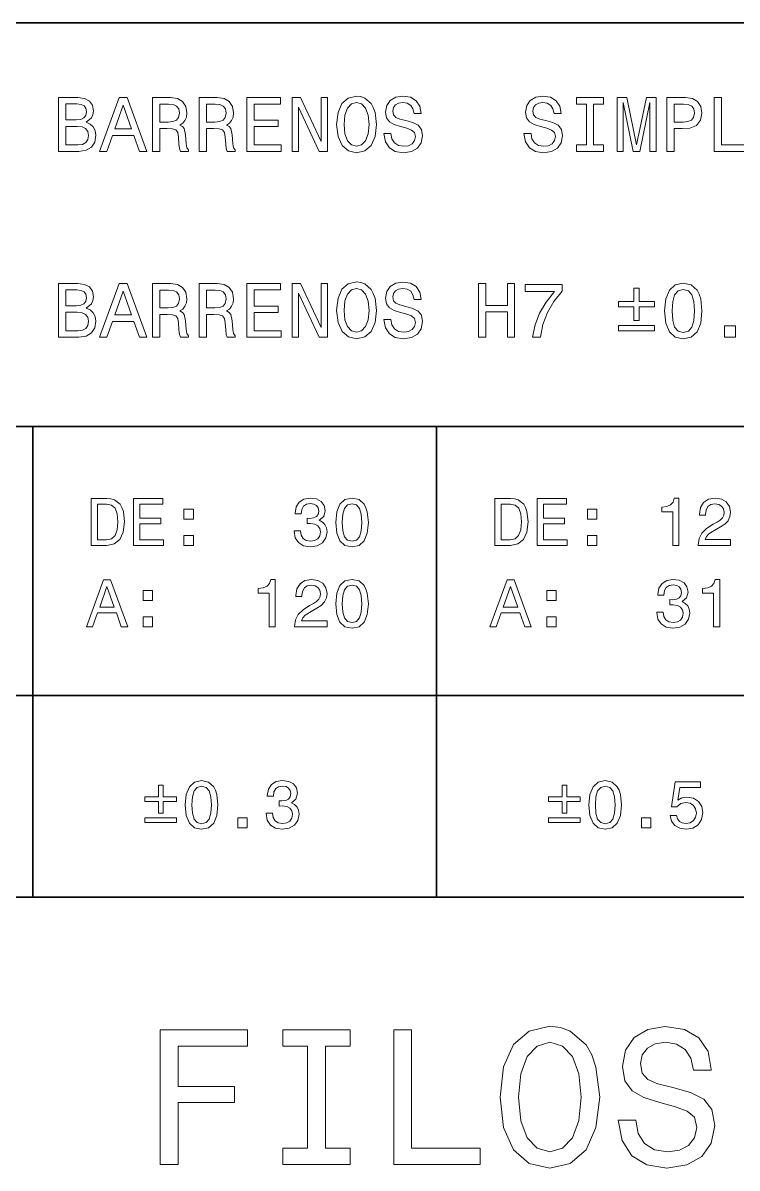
# Model space of a CAD drawing. Extents: x 5 to 413, y 5 to 291.
# Drawn here: x 356.77 to 375.46, y 150.52 to 180.5 of the extents above; entities that cross this region are included whole.
import ezdxf

# ---------------------------------------------------------------- set-up
doc = ezdxf.new("R2010")
doc.units = 0

msp = doc.modelspace()

# ---------------------------------------------------------------- linework, layer by layer
at = {"color": 7, "lineweight": 35}
for p, q in [((413.367188, 180.500763), (335.902863, 180.500763)), ((335.902863, 169.937454), (413.367188, 169.937454)), ((357.02948, 169.937454), (357.02948, 157.613586)), ((367.592804, 169.937454), (367.592804, 157.613586)), ((335.902863, 162.895248), (413.367188, 162.895248)), ((335.902863, 157.613586), (413.367157, 157.613586)), ((335.902863, 157.613586), (413.367188, 157.613586))]:
    msp.add_line(p, q, dxfattribs=at)
at = {"color": 7, "lineweight": 13}
for points in [[(358.427765, 177.899002), (358.569824, 178.016708), (358.606354, 178.095856), (358.61853, 178.193268), (358.592163, 178.345474), (358.513, 178.455078), (358.385132, 178.522049), (358.206543, 178.546402), (357.705292, 178.546402), (357.705292, 177.137955), (358.234955, 177.137955), (358.423706, 177.166367), (358.563751, 177.249573), (358.651001, 177.381485), (358.681458, 177.560074), (358.663177, 177.679825), (358.614471, 177.779266), (358.535339, 177.852325)], [(358.77887, 177.137955), (358.965576, 177.137955), (359.113708, 177.551956), (359.675873, 177.551956), (359.824036, 177.137955), (360.014801, 177.137955), (359.499329, 178.548431), (359.292328, 178.548431)], [(360.164978, 177.137955), (360.353729, 177.137955), (360.353729, 177.73259), (360.546509, 177.73259), (360.688568, 177.726501), (360.777863, 177.69809), (360.826599, 177.631119), (360.846863, 177.511368), (360.857025, 177.32872), (360.869202, 177.208984), (360.893555, 177.137955), (361.106659, 177.137955), (361.106659, 177.176514), (361.059967, 177.233337), (361.043732, 177.338867), (361.029541, 177.566177), (360.995026, 177.734619), (360.948364, 177.787384), (360.875305, 177.825943), (360.956482, 177.876678), (361.013306, 177.947708), (361.049835, 178.037003), (361.062012, 178.144562), (361.0336, 178.315033), (360.952423, 178.442902), (360.818451, 178.52002), (360.635803, 178.546402), (360.164978, 178.546402)], [(361.386719, 177.137955), (361.575439, 177.137955), (361.575439, 177.73259), (361.76825, 177.73259), (361.910309, 177.726501), (361.999603, 177.69809), (362.048309, 177.631119), (362.068604, 177.511368), (362.078766, 177.32872), (362.090942, 177.208984), (362.115295, 177.137955), (362.328369, 177.137955), (362.328369, 177.176514), (362.281708, 177.233337), (362.265472, 177.338867), (362.251251, 177.566177), (362.216766, 177.734619), (362.170074, 177.787384), (362.097015, 177.825943), (362.178192, 177.876678), (362.235016, 177.947708), (362.271545, 178.037003), (362.283722, 178.144562), (362.25531, 178.315033), (362.174133, 178.442902), (362.040192, 178.52002), (361.857544, 178.546402), (361.386719, 178.546402)], [(362.634827, 177.137955), (363.527802, 177.137955), (363.527802, 177.308426), (362.821533, 177.308426), (362.821533, 177.785355), (363.450684, 177.785355), (363.450684, 177.953796), (362.821533, 177.953796), (362.821533, 178.375916), (363.511566, 178.375916), (363.511566, 178.546402), (362.634827, 178.546402)], [(363.820038, 177.137955), (363.988464, 177.137955), (363.988464, 178.292709), (364.52832, 177.137955), (364.745453, 177.137955), (364.745453, 178.546402), (364.574982, 178.546402), (364.574982, 177.391632), (364.041229, 178.546402), (363.820038, 178.546402)], [(364.98291, 177.842178), (365.01944, 177.525574), (365.124969, 177.292191), (365.289368, 177.148102), (365.504486, 177.099396), (365.71756, 177.148102), (365.884003, 177.292191), (365.987488, 177.525574), (366.026062, 177.842178), (365.987488, 178.156738), (365.942841, 178.284592), (365.884003, 178.390121), (365.71756, 178.534225), (365.616089, 178.570755), (365.504486, 178.584961), (365.287323, 178.534225), (365.122955, 178.392151), (365.01944, 178.158768)], [(365.177734, 177.842178), (365.200073, 178.087738), (365.267029, 178.268356), (365.370544, 178.377945), (365.504486, 178.416504), (365.636383, 178.377945), (365.739899, 178.266327), (365.806854, 178.085709), (365.831238, 177.842178), (365.806854, 177.596619), (365.739899, 177.415985), (365.636383, 177.306396), (365.504486, 177.269867), (365.370544, 177.306396), (365.267029, 177.415985), (365.200073, 177.594589)], [(366.405548, 177.602707), (366.220886, 177.602707), (366.261475, 177.387573), (366.362946, 177.229279), (366.519196, 177.133896), (366.730286, 177.099396), (366.939301, 177.131866), (367.095581, 177.221161), (367.195007, 177.361191), (367.231537, 177.545868), (367.201111, 177.712296), (367.115875, 177.819855), (366.977875, 177.890884), (366.793182, 177.943649), (366.634888, 177.982208), (366.531372, 178.026855), (366.472534, 178.091797), (366.454254, 178.193268), (366.472534, 178.284592), (366.525299, 178.353592), (366.606476, 178.400269), (366.718079, 178.416504), (366.831757, 178.39621), (366.921051, 178.341415), (366.979889, 178.250092), (367.008301, 178.126297), (367.192993, 178.126297), (367.192993, 178.130356), (367.160522, 178.321121), (367.065125, 178.463196), (366.914948, 178.55249), (366.712006, 178.582932), (366.529358, 178.55249), (366.387299, 178.467255), (366.295959, 178.335327), (366.263489, 178.164856), (366.289886, 178.01265), (366.367004, 177.909149), (366.48877, 177.840149), (366.655182, 177.787384), (366.81958, 177.740707), (366.943359, 177.69606), (367.018463, 177.631119), (367.04483, 177.525574), (367.020477, 177.418015), (366.957581, 177.336838), (366.862183, 177.286102), (366.738403, 177.269867), (366.600372, 177.292191), (366.494843, 177.357132), (366.427887, 177.462662)], [(370.07077, 177.602707), (369.886078, 177.602707), (369.926666, 177.387573), (370.028137, 177.229279), (370.184418, 177.133896), (370.395477, 177.099396), (370.604492, 177.131866), (370.760773, 177.221161), (370.860229, 177.361191), (370.896729, 177.545868), (370.866302, 177.712296), (370.781067, 177.819855), (370.643066, 177.890884), (370.458374, 177.943649), (370.300079, 177.982208), (370.196594, 178.026855), (370.137726, 178.091797), (370.119476, 178.193268), (370.137726, 178.284592), (370.190491, 178.353592), (370.271667, 178.400269), (370.383301, 178.416504), (370.496948, 178.39621), (370.586243, 178.341415), (370.645081, 178.250092), (370.673492, 178.126297), (370.858185, 178.126297), (370.858185, 178.130356), (370.825714, 178.321121), (370.730316, 178.463196), (370.580139, 178.55249), (370.377197, 178.582932), (370.19455, 178.55249), (370.05249, 178.467255), (369.961182, 178.335327), (369.92868, 178.164856), (369.955078, 178.01265), (370.032196, 177.909149), (370.153961, 177.840149), (370.320374, 177.787384), (370.484772, 177.740707), (370.608551, 177.69606), (370.683655, 177.631119), (370.710022, 177.525574), (370.685669, 177.418015), (370.622772, 177.336838), (370.527374, 177.286102), (370.403595, 177.269867), (370.265594, 177.292191), (370.160065, 177.357132), (370.093079, 177.462662)], [(371.519775, 177.308426), (371.26001, 177.308426), (371.26001, 177.137955), (371.966278, 177.137955), (371.966278, 177.308426), (371.706482, 177.308426), (371.706482, 178.375916), (371.966278, 178.375916), (371.966278, 178.546402), (371.26001, 178.546402), (371.26001, 178.375916), (371.519775, 178.375916)], [(372.327515, 177.137955), (372.483765, 177.137955), (372.483765, 178.416504), (372.74762, 177.137955), (372.92215, 177.137955), (373.183929, 178.416504), (373.183929, 177.137955), (373.342224, 177.137955), (373.342224, 178.546402), (373.094635, 178.546402), (372.834869, 177.304367), (372.577148, 178.546402), (372.327515, 178.546402)], [(373.628387, 177.137955), (373.815094, 177.137955), (373.815094, 177.73259), (374.022095, 177.73259), (374.23114, 177.742737), (374.397552, 177.813766), (374.505127, 177.951767), (374.541656, 178.140503), (374.513245, 178.315033), (374.432068, 178.442902), (374.298096, 178.52002), (374.115448, 178.546402), (373.628387, 178.546402)], [(374.866364, 177.137955), (375.771484, 177.137955), (375.771484, 177.308426), (375.05307, 177.308426), (375.05307, 178.546402), (374.866364, 178.546402)], [(358.167999, 177.961914), (357.891998, 177.961914), (357.891998, 178.377945), (358.184235, 178.377945), (358.293823, 178.365768), (358.370941, 178.329239), (358.417633, 178.266327), (358.433868, 178.172974), (358.415588, 178.07962), (358.366882, 178.014679), (358.283661, 177.974091)], [(359.17865, 177.724472), (359.395813, 178.345474), (359.612976, 177.724472)], [(360.583038, 178.373886), (360.706848, 178.36171), (360.794128, 178.323151), (360.848907, 178.252121), (360.867188, 178.140503), (360.846863, 178.022797), (360.792084, 177.951767), (360.69873, 177.915237), (360.570862, 177.90509), (360.353729, 177.90509), (360.353729, 178.373886)], [(361.804779, 178.373886), (361.928589, 178.36171), (362.015839, 178.323151), (362.070648, 178.252121), (362.088898, 178.140503), (362.068604, 178.022797), (362.013824, 177.951767), (361.920471, 177.915237), (361.792603, 177.90509), (361.575439, 177.90509), (361.575439, 178.373886)], [(374.064728, 178.373886), (374.186493, 178.36171), (374.275787, 178.323151), (374.328552, 178.252121), (374.346802, 178.140503), (374.326538, 178.022797), (374.271729, 177.951767), (374.178375, 177.915237), (374.050537, 177.90509), (373.815094, 177.90509), (373.815094, 178.373886)], [(358.212646, 177.306396), (357.891998, 177.306396), (357.891998, 177.791443), (358.194366, 177.791443), (358.322235, 177.777237), (358.413574, 177.734619), (358.468353, 177.66156), (358.486633, 177.556015), (358.468353, 177.444397), (358.417633, 177.367279), (358.332397, 177.320602)], [(358.427765, 173.032364), (358.569824, 173.15007), (358.606354, 173.229218), (358.61853, 173.32663), (358.592163, 173.478836), (358.513, 173.58844), (358.385132, 173.655411), (358.206543, 173.679764), (357.705292, 173.679764), (357.705292, 172.271317), (358.234955, 172.271317), (358.423706, 172.299728), (358.563751, 172.382935), (358.651001, 172.514847), (358.681458, 172.693436), (358.663177, 172.813187), (358.614471, 172.912628), (358.535339, 172.985687)], [(358.77887, 172.271317), (358.965576, 172.271317), (359.113708, 172.685318), (359.675873, 172.685318), (359.824036, 172.271317), (360.014801, 172.271317), (359.499329, 173.681793), (359.292328, 173.681793)], [(360.164978, 172.271317), (360.353729, 172.271317), (360.353729, 172.865952), (360.546509, 172.865952), (360.688568, 172.859863), (360.777863, 172.831451), (360.826599, 172.764481), (360.846863, 172.64473), (360.857025, 172.462082), (360.869202, 172.342346), (360.893555, 172.271317), (361.106659, 172.271317), (361.106659, 172.309875), (361.059967, 172.366699), (361.043732, 172.472229), (361.029541, 172.699539), (360.995026, 172.867981), (360.948364, 172.920746), (360.875305, 172.959305), (360.956482, 173.01004), (361.013306, 173.08107), (361.049835, 173.170364), (361.062012, 173.277924), (361.0336, 173.448395), (360.952423, 173.576263), (360.818451, 173.653381), (360.635803, 173.679764), (360.164978, 173.679764)], [(361.386719, 172.271317), (361.575439, 172.271317), (361.575439, 172.865952), (361.76825, 172.865952), (361.910309, 172.859863), (361.999603, 172.831451), (362.048309, 172.764481), (362.068604, 172.64473), (362.078766, 172.462082), (362.090942, 172.342346), (362.115295, 172.271317), (362.328369, 172.271317), (362.328369, 172.309875), (362.281708, 172.366699), (362.265472, 172.472229), (362.251251, 172.699539), (362.216766, 172.867981), (362.170074, 172.920746), (362.097015, 172.959305), (362.178192, 173.01004), (362.235016, 173.08107), (362.271545, 173.170364), (362.283722, 173.277924), (362.25531, 173.448395), (362.174133, 173.576263), (362.040192, 173.653381), (361.857544, 173.679764), (361.386719, 173.679764)], [(362.634827, 172.271317), (363.527802, 172.271317), (363.527802, 172.441788), (362.821533, 172.441788), (362.821533, 172.918716), (363.450684, 172.918716), (363.450684, 173.087158), (362.821533, 173.087158), (362.821533, 173.509277), (363.511566, 173.509277), (363.511566, 173.679764), (362.634827, 173.679764)], [(363.820038, 172.271317), (363.988464, 172.271317), (363.988464, 173.426071), (364.52832, 172.271317), (364.745453, 172.271317), (364.745453, 173.679764), (364.574982, 173.679764), (364.574982, 172.524994), (364.041229, 173.679764), (363.820038, 173.679764)], [(364.98291, 172.97554), (365.01944, 172.658936), (365.124969, 172.425552), (365.289368, 172.281464), (365.504486, 172.232758), (365.71756, 172.281464), (365.884003, 172.425552), (365.987488, 172.658936), (366.026062, 172.97554), (365.987488, 173.2901), (365.942841, 173.417953), (365.884003, 173.523483), (365.71756, 173.667587), (365.616089, 173.704117), (365.504486, 173.718323), (365.287323, 173.667587), (365.122955, 173.525513), (365.01944, 173.29213)], [(366.405548, 172.736069), (366.220886, 172.736069), (366.261475, 172.520935), (366.362946, 172.36264), (366.519196, 172.267258), (366.730286, 172.232758), (366.939301, 172.265228), (367.095581, 172.354523), (367.195007, 172.494553), (367.231537, 172.67923), (367.201111, 172.845657), (367.115875, 172.953217), (366.977875, 173.024246), (366.793182, 173.077011), (366.634888, 173.11557), (366.531372, 173.160217), (366.472534, 173.225159), (366.454254, 173.32663), (366.472534, 173.417953), (366.525299, 173.486954), (366.606476, 173.53363), (366.718079, 173.549866), (366.831757, 173.529572), (366.921051, 173.474777), (366.979889, 173.383453), (367.008301, 173.259659), (367.192993, 173.259659), (367.192993, 173.263718), (367.160522, 173.454483), (367.065125, 173.596558), (366.914948, 173.685852), (366.712006, 173.716293), (366.529358, 173.685852), (366.387299, 173.600616), (366.295959, 173.468689), (366.263489, 173.298218), (366.289886, 173.146011), (366.367004, 173.042511), (366.48877, 172.973511), (366.655182, 172.920746), (366.81958, 172.874069), (366.943359, 172.829422), (367.018463, 172.764481), (367.04483, 172.658936), (367.020477, 172.551376), (366.957581, 172.4702), (366.862183, 172.419464), (366.738403, 172.403229), (366.600372, 172.425552), (366.494843, 172.490494), (366.427887, 172.596024)], [(368.698853, 172.271317), (368.887573, 172.271317), (368.887573, 172.932922), (369.451782, 172.932922), (369.451782, 172.271317), (369.638489, 172.271317), (369.638489, 173.679764), (369.451782, 173.679764), (369.451782, 173.105423), (368.887573, 173.105423), (368.887573, 173.679764), (368.698853, 173.679764)], [(370.109314, 172.271317), (370.314301, 172.271317), (370.381256, 172.606171), (370.498962, 172.918716), (370.665375, 173.208923), (370.882538, 173.480865), (370.882538, 173.649323), (369.916504, 173.649323), (369.916504, 173.46463), (370.687714, 173.46463), (370.464478, 173.190659), (370.296021, 172.90451), (370.178314, 172.600082)], [(373.567505, 172.959305), (373.597961, 172.640671), (373.693329, 172.413376), (373.845551, 172.275375), (374.05661, 172.230728), (374.265625, 172.275375), (374.417847, 172.413376), (374.5112, 172.640671), (374.543671, 172.959305), (374.5112, 173.275894), (374.472656, 173.401718), (374.417847, 173.505219), (374.265625, 173.643234), (374.05661, 173.689911), (373.845551, 173.643234), (373.693329, 173.503189), (373.597961, 173.275894)], [(358.167999, 173.095276), (357.891998, 173.095276), (357.891998, 173.511307), (358.184235, 173.511307), (358.293823, 173.49913), (358.370941, 173.462601), (358.417633, 173.399689), (358.433868, 173.306335), (358.415588, 173.212982), (358.366882, 173.148041), (358.283661, 173.107452)], [(359.17865, 172.857834), (359.395813, 173.478836), (359.612976, 172.857834)], [(360.583038, 173.507248), (360.706848, 173.495071), (360.794128, 173.456512), (360.848907, 173.385483), (360.867188, 173.273865), (360.846863, 173.156158), (360.792084, 173.085129), (360.69873, 173.048599), (360.570862, 173.038452), (360.353729, 173.038452), (360.353729, 173.507248)], [(361.804779, 173.507248), (361.928589, 173.495071), (362.015839, 173.456512), (362.070648, 173.385483), (362.088898, 173.273865), (362.068604, 173.156158), (362.013824, 173.085129), (361.920471, 173.048599), (361.792603, 173.038452), (361.575439, 173.038452), (361.575439, 173.507248)], [(365.177734, 172.97554), (365.200073, 173.2211), (365.267029, 173.401718), (365.370544, 173.511307), (365.504486, 173.549866), (365.636383, 173.511307), (365.739899, 173.399689), (365.806854, 173.21907), (365.831238, 172.97554), (365.806854, 172.72998), (365.739899, 172.549347), (365.636383, 172.439758), (365.504486, 172.403229), (365.370544, 172.439758), (365.267029, 172.549347), (365.200073, 172.727951)], [(372.763855, 172.713745), (372.90387, 172.713745), (372.90387, 173.064835), (373.305695, 173.064835), (373.305695, 173.202835), (372.90387, 173.202835), (372.90387, 173.55191), (372.763855, 173.55191), (372.763855, 173.202835), (372.362, 173.202835), (372.362, 173.064835), (372.763855, 173.064835)], [(373.762329, 172.959305), (373.778564, 173.204865), (373.829315, 173.381424), (373.920624, 173.484924), (374.05661, 173.521454), (374.190552, 173.484924), (374.281891, 173.381424), (374.332611, 173.204865), (374.348846, 172.959305), (374.332611, 172.711716), (374.281891, 172.535141), (374.190552, 172.431641), (374.05661, 172.397141), (373.920624, 172.431641), (373.829315, 172.535141), (373.778564, 172.711716)], [(358.212646, 172.439758), (357.891998, 172.439758), (357.891998, 172.924805), (358.194366, 172.924805), (358.322235, 172.910599), (358.413574, 172.867981), (358.468353, 172.794922), (358.486633, 172.689377), (358.468353, 172.577759), (358.417633, 172.500641), (358.332397, 172.453964)], [(372.362, 172.575729), (372.362, 172.435699), (373.305695, 172.435699), (373.305695, 172.575729)], [(375.138306, 172.271317), (375.418365, 172.271317), (375.418365, 172.5737), (375.138306, 172.5737)], [(358.970673, 168.051331), (358.560455, 168.051331), (358.560455, 166.818939), (358.970673, 166.818939), (359.164215, 166.858002), (359.308044, 166.97699), (359.396851, 167.170547), (359.428802, 167.435135), (359.400391, 167.705048), (359.364868, 167.8116), (359.315155, 167.896835), (359.171326, 168.012253), (359.077209, 168.040665)], [(358.958221, 167.903931), (359.093201, 167.877304), (359.185516, 167.795609), (359.24057, 167.649994), (359.258331, 167.435135), (359.2388, 167.227371), (359.183746, 167.081757), (359.08963, 166.994736), (358.958221, 166.966324), (358.725616, 166.966324), (358.725616, 167.903931)], [(359.668549, 166.818939), (360.44989, 166.818939), (360.44989, 166.968109), (359.831909, 166.968109), (359.831909, 167.385406), (360.382385, 167.385406), (360.382385, 167.532806), (359.831909, 167.532806), (359.831909, 167.902161), (360.435669, 167.902161), (360.435669, 168.051331), (359.668549, 168.051331)], [(363.870026, 167.206055), (363.870026, 167.193634), (363.898438, 167.023148), (363.981903, 166.895294), (364.113312, 166.813614), (364.287323, 166.783417), (364.472015, 166.813614), (364.610504, 166.891739), (364.69931, 167.016052), (364.731262, 167.175873), (364.717072, 167.28064), (364.678009, 167.365875), (364.614075, 167.43158), (364.528839, 167.479523), (364.644257, 167.575424), (364.685089, 167.728134), (364.658447, 167.866638), (364.582092, 167.97142), (364.457794, 168.037125), (364.287323, 168.060211), (364.127502, 168.031799), (364.004974, 167.953659), (363.925079, 167.829361), (363.898438, 167.6642), (363.898438, 167.651779), (364.056488, 167.651779), (364.070679, 167.765427), (364.116852, 167.847107), (364.191437, 167.896835), (364.296204, 167.914597), (364.38855, 167.900391), (364.456024, 167.863098), (364.496857, 167.802719), (364.512848, 167.721039), (364.496857, 167.634018), (364.454254, 167.575424), (364.379669, 167.539902), (364.278442, 167.529251), (364.209198, 167.531021), (364.209198, 167.390732), (364.296204, 167.394287), (364.408081, 167.378311), (364.491547, 167.335693), (364.54126, 167.266434), (364.559021, 167.175873), (364.53949, 167.072876), (364.487976, 166.996521), (364.406311, 166.948578), (364.297974, 166.932587), (364.186096, 166.950348), (364.104431, 167.003616), (364.052917, 167.088852), (364.033386, 167.206055)], [(364.958557, 167.420929), (364.985199, 167.142136), (365.068665, 166.943237), (365.201843, 166.822495), (365.386536, 166.783417), (365.569427, 166.822495), (365.702606, 166.943237), (365.784302, 167.142136), (365.812714, 167.420929), (365.784302, 167.697952), (365.750549, 167.808044), (365.702606, 167.898605), (365.569427, 168.019363), (365.386536, 168.060211), (365.201843, 168.019363), (365.068665, 167.896835), (364.985199, 167.697952)], [(365.129028, 167.420929), (365.14325, 167.635788), (365.187653, 167.790283), (365.267548, 167.880859), (365.386536, 167.912811), (365.503723, 167.880859), (365.583649, 167.790283), (365.628021, 167.635788), (365.642242, 167.420929), (365.628021, 167.204285), (365.583649, 167.049789), (365.503723, 166.959229), (365.386536, 166.929031), (365.267548, 166.959229), (365.187653, 167.049789), (365.14325, 167.204285)], [(369.533966, 168.051331), (369.123749, 168.051331), (369.123749, 166.818939), (369.533966, 166.818939), (369.727509, 166.858002), (369.871338, 166.97699), (369.960144, 167.170547), (369.992096, 167.435135), (369.963684, 167.705048), (369.928162, 167.8116), (369.878448, 167.896835), (369.734619, 168.012253), (369.640503, 168.040665)], [(369.521515, 167.903931), (369.656494, 167.877304), (369.74881, 167.795609), (369.803864, 167.649994), (369.821625, 167.435135), (369.802094, 167.227371), (369.74704, 167.081757), (369.652924, 166.994736), (369.521515, 166.966324), (369.28891, 166.966324), (369.28891, 167.903931)], [(370.231842, 166.818939), (371.013184, 166.818939), (371.013184, 166.968109), (370.395203, 166.968109), (370.395203, 167.385406), (370.945679, 167.385406), (370.945679, 167.532806), (370.395203, 167.532806), (370.395203, 167.902161), (370.998962, 167.902161), (370.998962, 168.051331), (370.231842, 168.051331)], [(373.779816, 166.818939), (373.941437, 166.818939), (373.941437, 168.060211), (373.820679, 168.060211), (373.788696, 167.951889), (373.724792, 167.879074), (373.627106, 167.836456), (373.492157, 167.82225), (373.492157, 167.696167), (373.779816, 167.696167)], [(374.44751, 166.818939), (375.294556, 166.818939), (375.294556, 166.971649), (374.625092, 166.971649), (374.662384, 167.055115), (374.726318, 167.124374), (374.923431, 167.250458), (375.028198, 167.303726), (375.145386, 167.380081), (375.228851, 167.468872), (375.276794, 167.573639), (375.294556, 167.692627), (375.264374, 167.841782), (375.180908, 167.958984), (375.05307, 168.033569), (374.887909, 168.060211), (374.717438, 168.030014), (374.587799, 167.946548), (374.504333, 167.81337), (374.475922, 167.637573), (374.475922, 167.612717), (374.637512, 167.612717), (374.637512, 167.626923), (374.653503, 167.747665), (374.701447, 167.836456), (374.777802, 167.89328), (374.879028, 167.912811), (374.982025, 167.895065), (375.05838, 167.850662), (375.108093, 167.781403), (375.125854, 167.694397), (375.113434, 167.612717), (375.079681, 167.543457), (375.022858, 167.483078), (374.944733, 167.42981), (374.839966, 167.372986), (374.665924, 167.262878), (374.543396, 167.145676), (374.470612, 167.003616), (374.44751, 166.824265)], [(360.987946, 167.507935), (361.233002, 167.507935), (361.233002, 167.772522), (360.987946, 167.772522)], [(371.551239, 167.507935), (371.796295, 167.507935), (371.796295, 167.772522), (371.551239, 167.772522)], [(360.987946, 166.818939), (361.233002, 166.818939), (361.233002, 167.083527), (360.987946, 167.083527)], [(371.551239, 166.818939), (371.796295, 166.818939), (371.796295, 167.083527), (371.551239, 167.083527)], [(358.432587, 164.689789), (358.595978, 164.689789), (358.725616, 165.052048), (359.217499, 165.052048), (359.347137, 164.689789), (359.514038, 164.689789), (359.062988, 165.92395), (358.881866, 165.92395)], [(363.216522, 164.689789), (363.378143, 164.689789), (363.378143, 165.931061), (363.257385, 165.931061), (363.225403, 165.822739), (363.161499, 165.749924), (363.063812, 165.707306), (362.928864, 165.6931), (362.928864, 165.567017), (363.216522, 165.567017)], [(363.884216, 164.689789), (364.731262, 164.689789), (364.731262, 164.842499), (364.061798, 164.842499), (364.099091, 164.925964), (364.163025, 164.995224), (364.360138, 165.121307), (364.464905, 165.174576), (364.582092, 165.250931), (364.665558, 165.339722), (364.713501, 165.444489), (364.731262, 165.563477), (364.70108, 165.712631), (364.617615, 165.829834), (364.489777, 165.904419), (364.324615, 165.931061), (364.154144, 165.900864), (364.024506, 165.817398), (363.94104, 165.684219), (363.912628, 165.508423), (363.912628, 165.483566), (364.074219, 165.483566), (364.074219, 165.497772), (364.09021, 165.618515), (364.138153, 165.707306), (364.214508, 165.76413), (364.315735, 165.783661), (364.418732, 165.765915), (364.495087, 165.721512), (364.5448, 165.652252), (364.562561, 165.565247), (364.55014, 165.483566), (364.516388, 165.414307), (364.459564, 165.353928), (364.381439, 165.300659), (364.276672, 165.243835), (364.102631, 165.133728), (363.980103, 165.016525), (363.907318, 164.874466), (363.884216, 164.695114)], [(364.958557, 165.291779), (364.985199, 165.012985), (365.068665, 164.814087), (365.201843, 164.693344), (365.386536, 164.654266), (365.569427, 164.693344), (365.702606, 164.814087), (365.784302, 165.012985), (365.812714, 165.291779), (365.784302, 165.568802), (365.750549, 165.678894), (365.702606, 165.769455), (365.569427, 165.890213), (365.386536, 165.931061), (365.201843, 165.890213), (365.068665, 165.767685), (364.985199, 165.568802)], [(368.99588, 164.689789), (369.159271, 164.689789), (369.28891, 165.052048), (369.780792, 165.052048), (369.910431, 164.689789), (370.077332, 164.689789), (369.626282, 165.92395), (369.44516, 165.92395)], [(373.364288, 165.076904), (373.364288, 165.064484), (373.3927, 164.893997), (373.476166, 164.766144), (373.607574, 164.684464), (373.781616, 164.654266), (373.966278, 164.684464), (374.104797, 164.762589), (374.193573, 164.886902), (374.225555, 165.046722), (374.211334, 165.151489), (374.172272, 165.236725), (374.108337, 165.302429), (374.023102, 165.350372), (374.138519, 165.446274), (374.179382, 165.598984), (374.15274, 165.737488), (374.076385, 165.84227), (373.952087, 165.907974), (373.781616, 165.931061), (373.621796, 165.902649), (373.499268, 165.824509), (373.419342, 165.700211), (373.3927, 165.535049), (373.3927, 165.522629), (373.550751, 165.522629), (373.564972, 165.636276), (373.611115, 165.717957), (373.685699, 165.767685), (373.790466, 165.785446), (373.882812, 165.77124), (373.950287, 165.733948), (373.99115, 165.673569), (374.007141, 165.591888), (373.99115, 165.504868), (373.948517, 165.446274), (373.873932, 165.410751), (373.772736, 165.400101), (373.703461, 165.401871), (373.703461, 165.261581), (373.790466, 165.265137), (373.902344, 165.249161), (373.985809, 165.206543), (374.035553, 165.137283), (374.053284, 165.046722), (374.033752, 164.943726), (373.982269, 164.867371), (373.900574, 164.819427), (373.792267, 164.803436), (373.680389, 164.821198), (373.598694, 164.874466), (373.547211, 164.959702), (373.527679, 165.076904)], [(374.848846, 164.689789), (375.010437, 164.689789), (375.010437, 165.931061), (374.889679, 165.931061), (374.857727, 165.822739), (374.793793, 165.749924), (374.696136, 165.707306), (374.561157, 165.6931), (374.561157, 165.567017), (374.848846, 165.567017)], [(358.78244, 165.202988), (358.972443, 165.746368), (359.162445, 165.202988)], [(359.918915, 165.378784), (360.163971, 165.378784), (360.163971, 165.643372), (359.918915, 165.643372)], [(365.129028, 165.291779), (365.14325, 165.506638), (365.187653, 165.661133), (365.267548, 165.751709), (365.386536, 165.783661), (365.503723, 165.751709), (365.583649, 165.661133), (365.628021, 165.506638), (365.642242, 165.291779), (365.628021, 165.075134), (365.583649, 164.920639), (365.503723, 164.830078), (365.386536, 164.799881), (365.267548, 164.830078), (365.187653, 164.920639), (365.14325, 165.075134)], [(369.345734, 165.202988), (369.535736, 165.746368), (369.725739, 165.202988)], [(370.482208, 165.378784), (370.727264, 165.378784), (370.727264, 165.643372), (370.482208, 165.643372)], [(359.918915, 164.689789), (360.163971, 164.689789), (360.163971, 164.954376), (359.918915, 164.954376)], [(370.482208, 164.689789), (370.727264, 164.689789), (370.727264, 164.954376), (370.482208, 164.954376)], [(360.318726, 159.811737), (360.441254, 159.811737), (360.441254, 160.118942), (360.792847, 160.118942), (360.792847, 160.2397), (360.441254, 160.2397), (360.441254, 160.545135), (360.318726, 160.545135), (360.318726, 160.2397), (359.967133, 160.2397), (359.967133, 160.118942), (360.318726, 160.118942)], [(361.021942, 160.026611), (361.048584, 159.747818), (361.13205, 159.54892), (361.265228, 159.428177), (361.44989, 159.389099), (361.632812, 159.428177), (361.765991, 159.54892), (361.847656, 159.747818), (361.876099, 160.026611), (361.847656, 160.303635), (361.813934, 160.413727), (361.765991, 160.504288), (361.632812, 160.625046), (361.44989, 160.665894), (361.265228, 160.625046), (361.13205, 160.502518), (361.048584, 160.303635)], [(361.192413, 160.026611), (361.206604, 160.24147), (361.251007, 160.395966), (361.330933, 160.486542), (361.44989, 160.518494), (361.567108, 160.486542), (361.647003, 160.395966), (361.691406, 160.24147), (361.705597, 160.026611), (361.691406, 159.809967), (361.647003, 159.655472), (361.567108, 159.564911), (361.44989, 159.534714), (361.330933, 159.564911), (361.251007, 159.655472), (361.206604, 159.809967)], [(363.140442, 159.811737), (363.140442, 159.799316), (363.168854, 159.62883), (363.252319, 159.500977), (363.383728, 159.419296), (363.557739, 159.389099), (363.742432, 159.419296), (363.88092, 159.497421), (363.969727, 159.621735), (364.001678, 159.781555), (363.987488, 159.886322), (363.948425, 159.971558), (363.884491, 160.037262), (363.799255, 160.085205), (363.914673, 160.181107), (363.955505, 160.333817), (363.928864, 160.472321), (363.852509, 160.577103), (363.72821, 160.642807), (363.557739, 160.665894), (363.397919, 160.637482), (363.275391, 160.559341), (363.195496, 160.435043), (363.168854, 160.269882), (363.168854, 160.257462), (363.326904, 160.257462), (363.341095, 160.371109), (363.387268, 160.452789), (363.461853, 160.502518), (363.56662, 160.520279), (363.658966, 160.506073), (363.72644, 160.468781), (363.767273, 160.408401), (363.783264, 160.326721), (363.767273, 160.2397), (363.72467, 160.181107), (363.650085, 160.145584), (363.548859, 160.134933), (363.479614, 160.136703), (363.479614, 159.996414), (363.56662, 159.999969), (363.678497, 159.983994), (363.761963, 159.941376), (363.811676, 159.872116), (363.829437, 159.781555), (363.809906, 159.678558), (363.758392, 159.602203), (363.676727, 159.55426), (363.56839, 159.538269), (363.456512, 159.55603), (363.374847, 159.609299), (363.323334, 159.694534), (363.303802, 159.811737)], [(370.882019, 159.811737), (371.004547, 159.811737), (371.004547, 160.118942), (371.35614, 160.118942), (371.35614, 160.2397), (371.004547, 160.2397), (371.004547, 160.545135), (370.882019, 160.545135), (370.882019, 160.2397), (370.530426, 160.2397), (370.530426, 160.118942), (370.882019, 160.118942)], [(371.585236, 160.026611), (371.611877, 159.747818), (371.695343, 159.54892), (371.828522, 159.428177), (372.013184, 159.389099), (372.196106, 159.428177), (372.329285, 159.54892), (372.41095, 159.747818), (372.439392, 160.026611), (372.41095, 160.303635), (372.377228, 160.413727), (372.329285, 160.504288), (372.196106, 160.625046), (372.013184, 160.665894), (371.828522, 160.625046), (371.695343, 160.502518), (371.611877, 160.303635)], [(371.755707, 160.026611), (371.769897, 160.24147), (371.814301, 160.395966), (371.894226, 160.486542), (372.013184, 160.518494), (372.130402, 160.486542), (372.210297, 160.395966), (372.2547, 160.24147), (372.26889, 160.026611), (372.2547, 159.809967), (372.210297, 159.655472), (372.130402, 159.564911), (372.013184, 159.534714), (371.894226, 159.564911), (371.814301, 159.655472), (371.769897, 159.809967)], [(373.710846, 159.746033), (373.749908, 159.600418), (373.836914, 159.486771), (373.964752, 159.415741), (374.128143, 159.389099), (374.307495, 159.421066), (374.447784, 159.508087), (374.53656, 159.646591), (374.570312, 159.824173), (374.540131, 159.989319), (374.454895, 160.118942), (374.321686, 160.202408), (374.149445, 160.232605), (374.016266, 160.211288), (373.913269, 160.152695), (373.962982, 160.484756), (374.502838, 160.484756), (374.502838, 160.630371), (373.844025, 160.630371), (373.746338, 159.976883), (373.888397, 159.976883), (373.991394, 160.060349), (374.122803, 160.09053), (374.23645, 160.070999), (374.323486, 160.014175), (374.37851, 159.92717), (374.398041, 159.815292), (374.37851, 159.703415), (374.321686, 159.616409), (374.23468, 159.561356), (374.122803, 159.541824), (374.028687, 159.55426), (373.955902, 159.595093), (373.902618, 159.659027), (373.875977, 159.746033)], [(359.967133, 159.690994), (359.967133, 159.568466), (360.792847, 159.568466), (360.792847, 159.690994)], [(362.396393, 159.424622), (362.641449, 159.424622), (362.641449, 159.689209), (362.396393, 159.689209)], [(370.530426, 159.690994), (370.530426, 159.568466), (371.35614, 159.568466), (371.35614, 159.690994)], [(372.959686, 159.424622), (373.204742, 159.424622), (373.204742, 159.689209), (372.959686, 159.689209)], [(360.360229, 150.615005), (360.832092, 150.615005), (360.832092, 152.23349), (362.313568, 152.23349), (362.313568, 152.654602), (360.832092, 152.654602), (360.832092, 153.70993), (362.653503, 153.70993), (362.653503, 154.136108), (360.360229, 154.136108)], [(364.221283, 151.041199), (363.571838, 151.041199), (363.571838, 150.615005), (365.337463, 150.615005), (365.337463, 151.041199), (364.688049, 151.041199), (364.688049, 153.70993), (365.337463, 153.70993), (365.337463, 154.136108), (363.571838, 154.136108), (363.571838, 153.70993), (364.221283, 153.70993)], [(366.479034, 150.615005), (368.741882, 150.615005), (368.741882, 151.041199), (366.945801, 151.041199), (366.945801, 154.136108), (366.479034, 154.136108)], [(369.259399, 152.375565), (369.350708, 151.584076), (369.614563, 151.000595), (370.025513, 150.640381), (370.563324, 150.5186), (371.096039, 150.640381), (371.512085, 151.000595), (371.770844, 151.584076), (371.867249, 152.375565), (371.770844, 153.161972), (371.659241, 153.481613), (371.512085, 153.745438), (371.096039, 154.105667), (370.842377, 154.196991), (370.563324, 154.232513), (370.020447, 154.105667), (369.609467, 153.750519), (369.350708, 153.167053)], [(372.81601, 151.776871), (372.354309, 151.776871), (372.45578, 151.239059), (372.709473, 150.843323), (373.100128, 150.604858), (373.627808, 150.5186), (374.150391, 150.599777), (374.541046, 150.823029), (374.789673, 151.173111), (374.880981, 151.634811), (374.804871, 152.050842), (374.591797, 152.319748), (374.246765, 152.49733), (373.785095, 152.629242), (373.389343, 152.725632), (373.130585, 152.837265), (372.983459, 152.999619), (372.937775, 153.253296), (372.983459, 153.481613), (373.115356, 153.654114), (373.318298, 153.770813), (373.597351, 153.811401), (373.88147, 153.760666), (374.104736, 153.623672), (374.251862, 153.395355), (374.322876, 153.085861), (374.784576, 153.085861), (374.784576, 153.096008), (374.7034, 153.572937), (374.464935, 153.928085), (374.089508, 154.151337), (373.582123, 154.227432), (373.125519, 154.151337), (372.770355, 153.938232), (372.542053, 153.608459), (372.460876, 153.182266), (372.526825, 152.801743), (372.719604, 152.542984), (373.024048, 152.370483), (373.440063, 152.238571), (373.851044, 152.121872), (374.160522, 152.010254), (374.348267, 151.8479), (374.414215, 151.584076), (374.353333, 151.31517), (374.196045, 151.112228), (373.957581, 150.985382), (373.648102, 150.944794), (373.303101, 151.000595), (373.039246, 151.162964), (372.871826, 151.426788)], [(369.74646, 152.375565), (369.802277, 152.989471), (369.969696, 153.441025), (370.228455, 153.714996), (370.563324, 153.811401), (370.893097, 153.714996), (371.151855, 153.435944), (371.319275, 152.98439), (371.380188, 152.375565), (371.319275, 151.761642), (371.151855, 151.310089), (370.893097, 151.036118), (370.563324, 150.944794), (370.228455, 151.036118), (369.969696, 151.310089), (369.802277, 151.756577)]]:
    msp.add_lwpolyline(points, close=True, dxfattribs=at)

doc.saveas('drawing.dxf')
